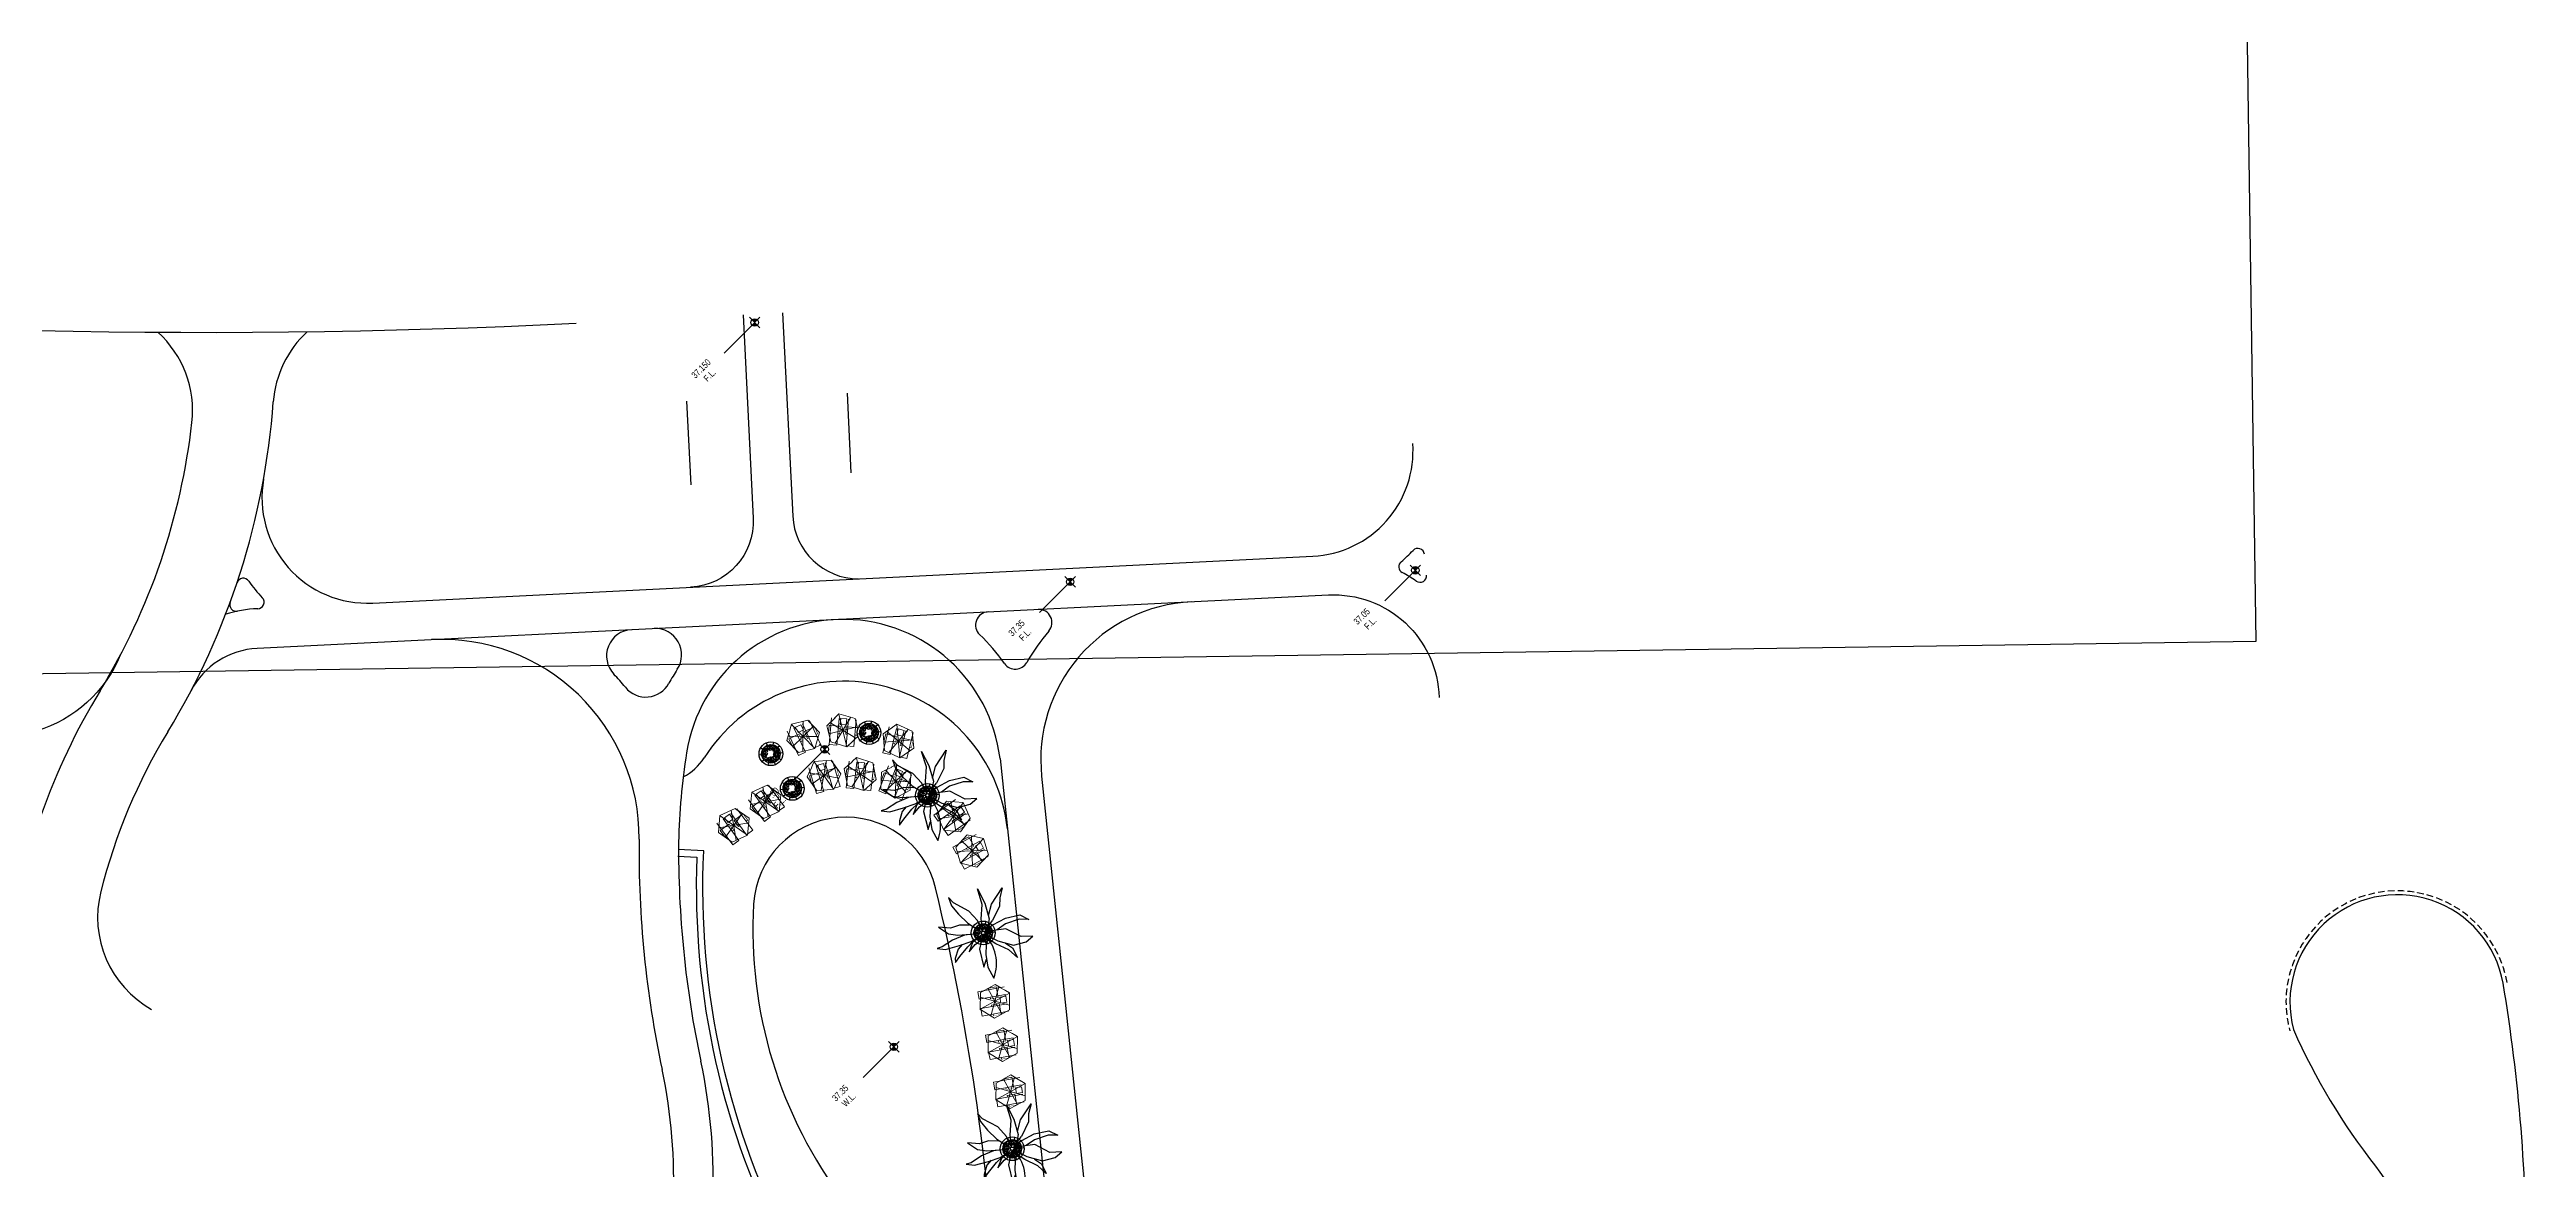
# Model space of a CAD drawing. Extents: x 309418 to 1212698, y 3438380 to 6877191.
# Drawn here: x 606510.5 to 606698.3, y 3438945.6 to 3439030.6 of the extents above; entities that cross this region are included whole.
import ezdxf
from ezdxf.enums import TextEntityAlignment as Align

# ---------------------------------------------------------------- set-up
doc = ezdxf.new("R2010")
doc.units = 0
doc.header["$MEASUREMENT"] = 0
doc.set_wipeout_variables(frame=1)
doc.linetypes.add('DASHED', pattern=[0.75, 0.5, -0.25])
for name, color, linetype in [('CR-GL$0$CR-SW', 4, 'Continuous'), ('DRAFT LINES', 32, 'Continuous'), ('DRAFT-LINES', 10, 'Continuous'), ('LA-FLOWERING-TREE', 221, 'Continuous'), ('LA-GNRL-NOTES-Text-03', 240, 'Continuous'), ('LA-HARD-PAVE-HATCH-MARBLE-TYPE (PV - MT-BG-01-AN - RA- ∅ - 01)', 227, 'Continuous'), ('LA-HARD-PAVE-HATCH-WOOD-TYPE( PV - WO-DW-01-∅ - ∅-∅ - 04)', 17, 'Continuous'), ('LA-HARD-PAVE-LINE-01', 30, 'Continuous'), ('LA-PLNT-PALMS', 251, 'Continuous'), ('LA-PLNT-TREE-TRUNK', 52, 'Continuous'), ('LA-RC WALL', 5, 'Continuous'), ('working', 7, 'Continuous')]:
    doc.layers.add(name, color=color, linetype=linetype)
doc.layers.add('HW-LA-SF-LOUNGE CHAIRS', color=215, linetype='Continuous', lineweight=0)
doc.layers.add('L-CON-SF-CABANA', color=215, linetype='Continuous', lineweight=0)
doc.layers.add('LA-GRAD-Spot Levels', color=7, linetype='Continuous', true_color=0xa50029)
doc.styles.add('TXT- (3)', font='gh-general font.shx', dxfattribs={"width": 0.7})
picture_1 = doc.add_image_def('image3.jpg', size_in_pixel=(7142, 4284))

# ---------------------------------------------------------------- blocks, each defined once
blk = doc.blocks.new('Lounge 1')
at = {"lineweight": 13, "extrusion": (0, 0, -1)}
blk.add_line((0.41, 1.44), (0.41, 0.86), dxfattribs=at)
blk.add_wipeout([(0.29, 0.86), (0.29, 0), (-0.29, 0), (-0.29, 0.86), (-0.41, 0.86), (-0.41, 1.44), (-0.29, 1.44), (-0.29, 2.03), (0.29, 2.03), (0.29, 1.44), (0.41, 1.44), (0.41, 0.86)])
at = {"extrusion": (0, 0, -1)}
for p, q in [((-0.29, 2.03), (-0.29, 0)), ((0.29, 2.03), (0.29, 0)), ((0.29, 0), (-0.29, 0))]:
    blk.add_line(p, q, dxfattribs=at)
at = {"lineweight": 13, "extrusion": (0, 0, -1)}
for p, q in [((-0.29, 1.44), (-0.41, 1.44)), ((-0.41, 1.44), (-0.41, 0.86)), ((-0.29, 0.86), (-0.41, 0.86)), ((0.41, 1.44), (0.29, 1.44)), ((0.41, 0.86), (0.29, 0.86))]:
    blk.add_line(p, q, dxfattribs=at)
blk.add_lwpolyline([(0.29, 1.44), (-0.29, 1.44)])
blk = doc.blocks.new('umbrella')
blk.add_lwpolyline([(-0.33, 1.24), (-1.23, 0.33), (-0.9, -0.9), (0.34, -1.23), (1.24, -0.33), (0.91, 0.91)], close=True)
for points in [[(1.07, 0.29), (-1.06, -0.28)], [(0.33, -1.23), (-0.33, 1.23)]]:
    blk.add_lwpolyline(points)
at = {"layer": 'L-CON-SF-CABANA', "extrusion": (0, 0, -1)}
for p, q in [((-0.99, 0.57), (1, -0.57)), ((0.57, 1), (-0.57, -0.99))]:
    blk.add_line(p, q, dxfattribs=at)
blk = doc.blocks.new('LA-SIDE TABLE-0')
at = {"layer": 'HW-LA-SF-LOUNGE CHAIRS'}
blk.add_lwpolyline([(-0.16, 0.16), (0.16, -0.16), (-0.15, -0.48), (-0.48, -0.17)], close=True, dxfattribs=at)
blk = doc.blocks.new('*U478')
at = {"layer": 'HW-LA-SF-LOUNGE CHAIRS', "rotation": 208.5987054857067}
blk.add_blockref('Lounge 1', (-1.13, 0.7), dxfattribs=at)
blk.add_blockref('Lounge 1', (0.02, 1.32), dxfattribs=at)
at = {"rotation": 252.808977324845}
blk.add_blockref('LA-SIDE TABLE-0', (0.42, -0.77), dxfattribs=at)
at = {"layer": 'HW-LA-SF-LOUNGE CHAIRS', "rotation": 212.1076987635259}
blk.add_blockref('umbrella', (0, 0), dxfattribs=at)
blk = doc.blocks.new('*U479')
at = {"layer": 'HW-LA-SF-LOUNGE CHAIRS', "rotation": 201.2385735279892}
blk.add_blockref('Lounge 1', (-1.03, 0.84), dxfattribs=at)
blk.add_blockref('Lounge 1', (0.19, 1.31), dxfattribs=at)
at = {"rotation": 245.4488453671274}
blk.add_blockref('LA-SIDE TABLE-0', (0.31, -0.82), dxfattribs=at)
at = {"layer": 'HW-LA-SF-LOUNGE CHAIRS', "rotation": 204.7475668058084}
blk.add_blockref('umbrella', (0, 0), dxfattribs=at)
blk = doc.blocks.new('*U385')
at = {"layer": 'HW-LA-SF-LOUNGE CHAIRS', "rotation": 299.0161687903996}
blk.add_blockref('Lounge 1', (-0.69, -1.13), dxfattribs=at)
blk.add_blockref('Lounge 1', (-1.32, 0.01), dxfattribs=at)
at = {"rotation": 343.2264406295378}
blk.add_blockref('LA-SIDE TABLE-0', (0.77, 0.42), dxfattribs=at)
at = {"layer": 'HW-LA-SF-LOUNGE CHAIRS', "rotation": 302.5251620682188}
blk.add_blockref('umbrella', (0, 0), dxfattribs=at)
blk = doc.blocks.new('*U27')
for points in [[(0, -0.00113, -0.414214), (-0.00113, 0), (0, 0)], [(0, 0.00113, -0.414214), (0.00113, 0), (0, 0)]]:
    blk.add_hatch(color=256).paths.add_polyline_path(points)
for p, q in [((-0.01314, 0), (-0.00113, 0)), ((-0.00225, 0), (0.00225, 0)), ((0, 0.00225), (0, -0.00225))]:
    blk.add_line(p, q)
blk.add_circle((0, 0), 0.00113)
at = {"layer": 'LA-GNRL-NOTES-Text-03', "style": 'TXT- (3)', "width": 0.7}
blk.add_attdef('LEVEL', text='', height=0.002, dxfattribs=at).set_placement((-0.00713, -0.00038), align=Align.BOTTOM_CENTER)
blk.add_attdef('TYPE', text='', height=0.002, dxfattribs=at).set_placement((-0.00713, -0.00042), align=Align.TOP_CENTER)
blk = doc.blocks.new('*U435')
at = {"layer": 'HW-LA-SF-LOUNGE CHAIRS', "rotation": 279.3756006457344}
blk.add_blockref('Lounge 1', (-1.03, -0.83), dxfattribs=at)
blk.add_blockref('Lounge 1', (-1.25, 0.45), dxfattribs=at)
at = {"rotation": 323.5858724848727}
blk.add_blockref('LA-SIDE TABLE-0', (0.86, 0.14), dxfattribs=at)
at = {"layer": 'HW-LA-SF-LOUNGE CHAIRS', "rotation": 282.8845939235536}
blk.add_blockref('umbrella', (-0.01, 0), dxfattribs=at)
blk = doc.blocks.new('*U436')
at = {"layer": 'HW-LA-SF-LOUNGE CHAIRS', "rotation": 256.2666272962786}
blk.add_blockref('Lounge 1', (-1.28, -0.36), dxfattribs=at)
blk.add_blockref('Lounge 1', (-0.97, 0.9), dxfattribs=at)
at = {"rotation": 300.4768991354168}
blk.add_blockref('LA-SIDE TABLE-0', (0.85, -0.21), dxfattribs=at)
at = {"layer": 'HW-LA-SF-LOUNGE CHAIRS', "rotation": 259.7756205740977}
blk.add_blockref('umbrella', (-0.01, 0), dxfattribs=at)
blk = doc.blocks.new('*U437')
at = {"layer": 'HW-LA-SF-LOUNGE CHAIRS', "rotation": 242.0019509597856}
blk.add_blockref('Lounge 1', (-1.33, -0.03), dxfattribs=at)
blk.add_blockref('Lounge 1', (-0.72, 1.11), dxfattribs=at)
at = {"rotation": 286.2122227989239}
blk.add_blockref('LA-SIDE TABLE-0', (0.77, -0.41), dxfattribs=at)
at = {"layer": 'HW-LA-SF-LOUNGE CHAIRS', "rotation": 245.5109442376048}
blk.add_blockref('umbrella', (-0.01, 0), dxfattribs=at)
blk = doc.blocks.new('*U438')
at = {"layer": 'HW-LA-SF-LOUNGE CHAIRS', "rotation": 249.3117953647628}
blk.add_blockref('Lounge 1', (-1.31, -0.2), dxfattribs=at)
blk.add_blockref('Lounge 1', (-0.85, 1.01), dxfattribs=at)
at = {"rotation": 293.5220672039011}
blk.add_blockref('LA-SIDE TABLE-0', (0.82, -0.31), dxfattribs=at)
at = {"layer": 'HW-LA-SF-LOUNGE CHAIRS', "rotation": 252.820788642582}
blk.add_blockref('umbrella', (-0.01, 0), dxfattribs=at)
blk = doc.blocks.new('*U439')
at = {"layer": 'HW-LA-SF-LOUNGE CHAIRS', "rotation": 258.143473217503}
blk.add_blockref('Lounge 1', (-1.26, -0.4), dxfattribs=at)
blk.add_blockref('Lounge 1', (-1, 0.87), dxfattribs=at)
at = {"rotation": 302.3537450566412}
blk.add_blockref('LA-SIDE TABLE-0', (0.86, -0.18), dxfattribs=at)
at = {"layer": 'HW-LA-SF-LOUNGE CHAIRS', "rotation": 261.6524664953221}
blk.add_blockref('umbrella', (-0.01, 0), dxfattribs=at)
blk = doc.blocks.new('*U410')
at = {"layer": 'HW-LA-SF-LOUNGE CHAIRS', "rotation": 288.2783840845894}
blk.add_blockref('Lounge 1', (-0.89, -0.98), dxfattribs=at)
blk.add_blockref('Lounge 1', (-1.3, 0.25), dxfattribs=at)
at = {"rotation": 332.4886559237276}
blk.add_blockref('LA-SIDE TABLE-0', (0.83, 0.27), dxfattribs=at)
at = {"layer": 'HW-LA-SF-LOUNGE CHAIRS', "rotation": 291.7873773624085}
blk.add_blockref('umbrella', (-0.01, 0), dxfattribs=at)
blk = doc.blocks.new('GH-B-LA-HD-FURN-Tree-Pit-140-C2')
blk.add_wipeout([(-0.29, 0.64), (-0.33, 0.62), (-0.37, 0.59), (-0.46, 0.52), (-0.51, 0.48), (-0.55, 0.44), (-0.57, 0.41), (-0.59, 0.37), (-0.61, 0.34), (-0.64, 0.28), (-0.66, 0.22), (-0.68, 0.15), (-0.69, 0.11), (-0.7, 0.05), (-0.7, 0.01), (-0.7, -0.02), (-0.7, -0.07), (-0.68, -0.15), (-0.66, -0.24), (-0.63, -0.3), (-0.61, -0.35), (-0.58, -0.4), (-0.52, -0.47), (-0.43, -0.55), (-0.38, -0.59), (-0.31, -0.63), (-0.19, -0.67), (-0.14, -0.69), (-0.03, -0.7), (0.03, -0.7), (0.16, -0.68), (0.23, -0.66), (0.29, -0.64), (0.41, -0.57), (0.47, -0.52), (0.52, -0.47), (0.57, -0.41), (0.61, -0.35), (0.66, -0.23), (0.68, -0.17), (0.7, -0.08), (0.7, 0.03), (0.67, 0.19), (0.65, 0.26), (0.62, 0.33), (0.58, 0.4), (0.53, 0.46), (0.47, 0.52), (0.41, 0.56), (0.34, 0.61), (0.28, 0.64), (0.23, 0.66), (0.18, 0.68), (0.14, 0.69), (0.1, 0.69), (0.05, 0.7), (0, 0.7), (-0.03, 0.7), (-0.07, 0.7), (-0.1, 0.69), (-0.12, 0.69), (-0.19, 0.67)])
at = {"linetype": 'Continuous', "ltscale": 7}
blk.add_circle((0, 0), 0.7, dxfattribs=at)
for centre, radius in [((0, 0), 0.7), ((-0.59, 0.01, 0), 0.0312), ((-0.53, 0.22, 0), 0.0751), ((-0.54, 0.34, 0), 0.0312), ((-0.48, 0.39, 0), 0.0312), ((-0.44, 0.12, 0), 0.0312), ((-0.39, 0.28, 0), 0.0744), ((-0.43, -0.01, 0), 0.0312), ((-0.38, 0.43, 0), 0.0489), ((-0.34, 0.54, 0), 0.0489), ((-0.32, 0.36, 0), 0.0312), ((-0.32, 0.19, 0), 0.0312), ((-0.22, 0.25, 0), 0.0751), ((-0.2, 0.44, 0), 0.0864), ((-0.24, 0.57, 0), 0.0312), ((-0.11, 0.62, 0), 0.0312), ((-0.07, 0.53, 0), 0.0489), ((-0.05, 0.39, 0), 0.0751), ((0.02, 0.56, 0), 0.0312), ((0.09, 0.49, 0), 0.0489), ((0.07, 0.4, 0), 0.0312), ((0.16, 0.33, 0), 0.0312), ((0.23, 0.42, 0), 0.0751), ((0.22, 0.24, 0), 0.0744), ((0.25, 0.56, 0), 0.0312), ((0.34, -0.05, 0), 0.0744), ((0.33, 0.52, 0), 0.0489), ((0.31, 0.19, 0), 0.0312), ((0.34, 0.1, 0), 0.0489), ((0.39, 0.28, 0), 0.0744), ((0.4, 0.43, 0), 0.0489), ((0.5, 0.1, 0), 0.0751), ((0.5, -0.07, 0), 0.0751), ((0.48, 0.35, 0), 0.0312), ((0.55, 0.25, 0), 0.0751), ((0.6, 0.14, 0), 0.0312), ((-0.66, -0.03, 0), 0.0312), ((-0.6, -0.14, 0), 0.0744), ((-0.52, -0.05, 0), 0.0312), ((-0.51, -0.18, 0), 0.0312), ((-0.51, -0.41, 0), 0.0312), ((-0.43, -0.17, 0), 0.0312), ((-0.41, -0.37, 0), 0.0489), ((-0.39, -0.27, 0), 0.0489), ((-0.33, -0.12, 0), 0.0744), ((-0.34, -0.44, 0), 0.0312), ((-0.29, -0.24, 0), 0.0489), ((-0.23, -0.36, 0), 0.0864), ((-0.25, -0.55, 0), 0.0751), ((-0.21, -0.16, 0), 0.0312), ((-0.17, -0.63, 0), 0.0312), ((-0.14, -0.5, 0), 0.0312), ((-0.11, -0.28, 0), 0.0489), ((-0.09, -0.56, 0), 0.0489), ((0.04, -0.57, 0), 0.0751), ((0.03, -0.32, 0), 0.0489), ((0.01, -0.47, 0), 0.0312), ((0.01, -0.67, 0), 0.0312), ((0.05, -0.4, 0), 0.0312), ((0.11, -0.24, 0), 0.0489), ((0.2, -0.38, 0), 0.0751), ((0.2, -0.56, 0), 0.0744), ((0.18, -0.17, 0), 0.0312), ((0.21, -0.25, 0), 0.0489), ((0.25, -0.16, 0), 0.0312), ((0.27, -0.48, 0), 0.0312), ((0.35, -0.26, 0), 0.0489), ((0.37, -0.37, 0), 0.0489), ((0.38, -0.15, 0), 0.0312), ((0.46, -0.26, 0), 0.0312), ((0.45, -0.45, 0), 0.0312), ((0.52, -0.18, 0), 0.0312)]:
    blk.add_circle(centre, radius)
for centre, radius, start, end in [((-0.74, 0.07, 0), 0.0751, 300.57, 48.1319), ((-0.67, 0.15, 0), 0.0312, 228.2509, 106.0031), ((-0.7, 0.26, 0), 0.0489, 338.9516, 340.5973), ((-0.62, 0.29, 0), 0.0312, 212.387, 96.9329), ((-0.53, 0.49, 0), 0.0744, 249.8969, 24.4462), ((-0.14, 0.71, 0), 0.0489, 225.1336, 337.319), ((0.05, 0.68, 0), 0.0744, 161.2962, 9.7321), ((0.23, 0.64, 0), 0.0312, 117.3619, 23.3792), ((0.49, 0.53, 0), 0.0312, 191.312, 263.5273), ((0.57, 0.44, 0), 0.0864, 143.8673, 290.7577), ((0.68, 0.07, 0), 0.0751, 82.3722, 288.9673), ((-0.68, -0.26, 0), 0.0489, 330.5544, 70.9052), ((-0.56, -0.31, 0), 0.0744, 243.0468, 174.7374), ((-0.57, -0.46, 0), 0.0312, 13.6332, 63.9215), ((-0.41, -0.52, 0), 0.0744, 297.5976, 166.1329), ((-0.35, -0.61, 0), 0.0312, 335.7961, 145.3358), ((-0.13, -0.73, 0), 0.0751, 29.1719, 131.3472), ((0.15, -0.71, 0), 0.0751, 33.568, 169.5874), ((0.36, -0.52, 0), 0.0744, 340.2974, 269.335), ((0.53, -0.55, 0), 0.0751, 97.2335, 170.6742), ((0.55, -0.36, 0), 0.0864, 29.6959, 262.8687), ((0.66, -0.08, 0), 0.0489, 40.7628, 304.861), ((0.67, -0.26, 0), 0.0489, 95.6985, 221.7485), ((0.66, -0.17, 0), 0.0312, 47.4763, 284.0739), ((0.73, -0.03, 0), 0.0312, 164.2255, 190.993)]:
    blk.add_arc(centre, radius, start, end)
blk = doc.blocks.new('P200')
blk.add_lwpolyline([(0, -0.1), (0, 0.1)])
blk = doc.blocks.new('COARSE GRAVEL')
blk.add_wipeout([(0.68, 0.59), (0.69, 0.57), (0.69, 0.57), (0.73, 0.53), (0.76, 0.48), (0.79, 0.42), (0.81, 0.39), (0.83, 0.35), (0.85, 0.3), (0.87, 0.24), (0.88, 0.17), (0.89, 0.11), (0.9, 0.04), (0.9, -0.02), (0.9, -0.07), (0.89, -0.12), (0.88, -0.19), (0.87, -0.24), (0.85, -0.3), (0.82, -0.37), (0.79, -0.43), (0.76, -0.49), (0.72, -0.54), (0.68, -0.59), (0.64, -0.63), (0.61, -0.67), (0.58, -0.69), (0.53, -0.73), (0.48, -0.76), (0.44, -0.78), (0.4, -0.8), (0.37, -0.82), (0.31, -0.85), (0.25, -0.86), (0.15, -0.89), (0.09, -0.9), (0.02, -0.9), (-0.06, -0.9), (-0.18, -0.88), (-0.24, -0.87), (-0.29, -0.85), (-0.36, -0.83), (-0.43, -0.79), (-0.46, -0.77), (-0.53, -0.73), (-0.57, -0.7), (-0.62, -0.66), (-0.68, -0.59), (-0.71, -0.55), (-0.75, -0.5), (-0.79, -0.43), (-0.83, -0.34), (-0.87, -0.25), (-0.89, -0.14), (-0.9, -0.04), (-0.9, 0.08), (-0.88, 0.19), (-0.86, 0.28), (-0.84, 0.33), (-0.81, 0.39), (-0.78, 0.45), (-0.74, 0.51), (-0.7, 0.56), (-0.65, 0.62), (-0.59, 0.68), (-0.49, 0.75), (-0.4, 0.81), (-0.33, 0.84), (-0.19, 0.88), (-0.11, 0.89), (0.01, 0.9), (0.09, 0.9), (0.2, 0.88), (0.25, 0.86), (0.35, 0.83), (0.41, 0.8), (0.42, 0.79), (0.47, 0.77), (0.49, 0.76), (0.52, 0.73), (0.56, 0.71), (0.62, 0.66), (0.65, 0.62)])
at = {"rotation": 45.00000000604048}
blk.add_blockref('GH-B-LA-HD-FURN-Tree-Pit-140-C2', (0, 0), dxfattribs=at)
at = {"layer": 'LA-HARD-PAVE-HATCH-WOOD-TYPE( PV - WO-DW-01-∅ - ∅-∅ - 04)'}
blk.add_circle((0, 0), 0.9, dxfattribs=at)
at = {"layer": 'LA-HARD-PAVE-LINE-01'}
blk.add_circle((0, 0), 0.7, dxfattribs=at)
at = {"layer": 'LA-HARD-PAVE-HATCH-WOOD-TYPE( PV - WO-DW-01-∅ - ∅-∅ - 04)'}
for p, rotation in [((-0.8, 0.01), 269.0493109383438), ((-0.64, 0.48), 233.239448750675), ((-0.24, 0.76), 197.4295865630063), ((0.25, 0.76), 161.6197243753375), ((0.65, 0.47), 125.8098621876688), ((-0.66, -0.46), 304.8591731260126), ((-0.26, -0.75), 340.6690353136814), ((0.23, -0.77), 16.47889750135008), ((0.63, -0.49), 52.28875968901892), ((0.8, -0.03), 88.09862187668766)]:
    blk.add_blockref('P200', p, dxfattribs=dict(at, rotation=rotation))
blk = doc.blocks.new('GH-B-LA-PL-PALM')
for p, q in [((-2.81, 1.3), (-2.97, 2.05)), ((-2.97, 2.05), (-2.51, 1.47)), ((-1.52, 2.96), (-2.17, 3.08)), ((-2.17, 3.08), (-1.58, 2.41)), ((-1.58, 2.41), (-1.32, 1.14)), ((-0.72, 2.37), (-1.52, 2.96)), ((-0.23, 1.23), (-0.72, 2.37)), ((-1.93, 0.6), (-2.81, 1.3)), ((-2.51, 1.47), (-1.59, 0.88)), ((-0.95, 0.18), (-1.93, 0.6)), ((-1.59, 0.88), (-0.85, 0.68)), ((-1.32, 1.14), (-0.65, 0.5)), ((-0.95, 0.18), (-0.12, 0.02)), ((-0.65, 0.5), (-0.1, 0.08)), ((-0.02, 0.12), (-0.23, 1.23)), ((-0.58, -0.03), (-1.17, -0.04)), ((0.21, -1.18), (0.66, -1.76)), ((0.66, -1.76), (1.27, -2.16)), ((1.27, -2.16), (1.78, -2.91))]:
    blk.add_line(p, q)
for points in [[(-0.45, 1.81), (-0.5, 2.44), (-0.17, 3.19), (-0.21, 2.32), (0.03, 1.27), (0.11, 0.61)], [(0.07, 0.1), (0.54, 0.73), (1.15, 1.18), (1.81, 1.9), (2.16, 2.78)], [(-0.09, -0.09), (-0.72, -0.77), (-1.64, -1.41), (-2.33, -2.43), (-1.83, -1.32), (-1.13, -0.32), (-0.48, 0.02), (-0.12, 0.01)], [(0.11, 0.05), (1.13, 0.55), (1.98, 1.67), (1.39, 1.44)], [(0.48, -0.06), (1.07, -0.17), (1.8, 0.07), (1.06, 0.08), (0.46, 0.22)], [(-1.27, -0.52), (-2.1, -0.89), (-3.56, -1.03), (-2.85, -0.69), (-2.36, -0.31), (-1.17, -0.04)], [(-0.06, -0.11), (-0.46, -0.92), (-0.6, -1.89), (-0.36, -3.18), (-0.44, -3.73), (-0.09, -3.17), (0.08, -2.35), (0.16, -1.36), (0.01, -0.12)], [(0.09, -0.09), (1.02, -1), (1.88, -1.46), (2.77, -1.75), (3.11, -1.98), (2.76, -1.44), (1.87, -0.8), (1.08, -0.3), (0.55, -0.09), (0.12, -0.02)], [(1.78, -2.91), (1.7, -2.02), (1.33, -1.39), (0.68, -0.7)], [(1.68, -0.7), (2.16, -0.71), (2.84, -0.43), (3.08, -0.23), (2.52, -0.26), (1.55, -0.26), (0.97, -0.19)]]:
    blk.add_lwpolyline(points)
blk.add_arc((3.17, -0.24), 3.18, 108.5551, 173.4273)
at = {"layer": 'LA-PLNT-TREE-TRUNK'}
blk.add_circle((0, 0), 0.131, dxfattribs=at)
blk = doc.blocks.new('*U407')
at = {"layer": 'HW-LA-SF-LOUNGE CHAIRS', "rotation": 183.3588137610125}
blk.add_blockref('Lounge 1', (-0.72, 1.12), dxfattribs=at)
blk.add_blockref('Lounge 1', (0.58, 1.19), dxfattribs=at)
at = {"rotation": 227.5690856001507}
blk.add_blockref('LA-SIDE TABLE-0', (0.05, -0.87), dxfattribs=at)
at = {"layer": 'HW-LA-SF-LOUNGE CHAIRS', "rotation": 186.8678070388317}
blk.add_blockref('umbrella', (0, 0.01), dxfattribs=at)
blk = doc.blocks.new('*U408')
at = {"layer": 'HW-LA-SF-LOUNGE CHAIRS', "rotation": 183.3588137610125}
blk.add_blockref('Lounge 1', (-0.72, 1.12), dxfattribs=at)
blk.add_blockref('Lounge 1', (0.58, 1.19), dxfattribs=at)
at = {"rotation": 227.5690856001507}
blk.add_blockref('LA-SIDE TABLE-0', (0.05, -0.87), dxfattribs=at)
at = {"layer": 'HW-LA-SF-LOUNGE CHAIRS', "rotation": 186.8678070388317}
blk.add_blockref('umbrella', (0, 0.01), dxfattribs=at)
blk = doc.blocks.new('*U409')
at = {"layer": 'HW-LA-SF-LOUNGE CHAIRS', "rotation": 183.3588137610125}
blk.add_blockref('Lounge 1', (-0.72, 1.12), dxfattribs=at)
blk.add_blockref('Lounge 1', (0.58, 1.19), dxfattribs=at)
at = {"rotation": 227.5690856001507}
blk.add_blockref('LA-SIDE TABLE-0', (0.05, -0.87), dxfattribs=at)
at = {"layer": 'HW-LA-SF-LOUNGE CHAIRS', "rotation": 186.8678070388317}
blk.add_blockref('umbrella', (0, 0.01), dxfattribs=at)

msp = doc.modelspace()

# ---------------------------------------------------------------- linework, layer by layer
at = {"layer": 'CR-GL$0$CR-SW', "ltscale": 8}
msp.add_arc((606522.42723, 3439571.15128), 562, 255.0888087, 272.8528726, dxfattribs=at)
at = {"layer": 'DRAFT LINES'}
for p, q in [((606584.38332, 3438988.07251), (606584.38259, 3438988.07948)), ((606582.54369, 3438976.81554), (606587.05843, 3438933.62536)), ((606585.6999, 3438975.47747), (606589.89749, 3438935.32137))]:
    msp.add_line(p, q, dxfattribs=at)
at = {"layer": 'DRAFT LINES', "elevation": 0}
for points in [[(606566.05842, 3439010.62817), (606566.82687, 3438995.20755)], [(606534.97698, 3438988.61418), (606606.25834, 3438992.16633)]]:
    msp.add_lwpolyline(points, dxfattribs=at)
msp.add_lwpolyline([(606563.06214, 3439010.47886), (606563.83059, 3438995.05824, -0.414213562), (606559.08564, 3438989.81558)], format="xyb", dxfattribs=at)
at = {"layer": 'DRAFT LINES'}
msp.add_lwpolyline([(606515.83491, 3438984.64851, -0.472115064), (606501.05836, 3438980.16225), (606493.47832, 3438985.20925)], format="xyb", dxfattribs=at)
at = {"layer": 'DRAFT LINES', "color": 2, "linetype": 'DASHED'}
msp.add_lwpolyline([(606696.81264, 3438959.81944, 1.042936358), (606680.33481, 3438956.15176, 1.510089672)], format="xyb", dxfattribs=at)
at = {"layer": 'DRAFT LINES'}
for centre, radius, start, end in [((606513.32503, 3439003.22422), 8, 353.5551429, 47.9397669), ((606535.42213, 3439003.29995), 8, 132.4529746, 175.8436321), ((606471.59045, 3439007.93859), 56, 328.6954471, 355.8436321), ((606471.59045, 3439007.93859), 50, 328.6954471, 353.5551429), ((606605.86026, 3439000.15642, 0), 8, 272.8522107, 4.0800262), ((606534.57881, 3438996.60427), 8, 169.7991807, 272.852845), ((606571.82067, 3438995.45641, 0), 5, 182.852845, 270), ((606613.27924, 3438991.36957), 0.5, 130.1753214, 241.7597955), ((606605.86026, 3439000.15642, 0), 11, 310.1753215, 316.6732653), ((606614.22597, 3438992.2656, 0), 0.5, 5.9675585, 136.6732653), ((606525.16618, 3438989.99727), 0.5, 35.0661509, 161.4854437), ((606534.57881, 3438996.60427), 11, 215.0661508, 223.5726812), ((606607.8378, 3438981.23839), 11, 55.2618517, 61.7597955), ((606614.39081, 3438990.68869), 0.5, 235.2618517, 5.9675585), ((606526.51793, 3438979.18148), 9, 91.6339523, 107.3563099), ((606524.63902, 3438988.49382), 0.5, 159.86976, 281.4071875), ((606526.24705, 3438988.67761), 0.5, 271.6339523, 43.5726812), ((606585.48285, 3438987.13307), 1, 319.4203084, 92.852845), ((606597.63488, 3438976.72499), 12, 92.852845, 185.9678694), ((606554.70913, 3438984.59829), 2, 93.2428283, 223.3950594), ((606556.40153, 3438984.68263), 2, 326.8210839, 92.4522008), ((606581.68704, 3438986.94391), 1, 92.8516547, 226.2852419), ((606570.62995, 3438975.37929), 15, 35.1860661, 46.2852419), ((606597.63488, 3438976.72499), 15, 139.4203084, 150.5195038), ((606526.51793, 3438979.18148), 6, 92.852845, 152.3658327), ((606540.17631, 3438970.85795), 15, 359.409078, 92.852845), ((606540.17631, 3438970.85795), 18, 39.1484004, 43.3944468), ((606555.68657, 3438983.48457), 2, 219.1484004, 331.5245989), ((606570.62995, 3438975.37929), 15, 146.8210839, 151.5245989), ((606583.70651, 3438984.59903), 1, 215.1860661, 330.5195038), ((606557.03221, 3438955.97989), 50, 148.6954471, 172.6314578), ((606557.03221, 3438955.97989), 44, 148.6954471, 165.8668429), ((606608.16131, 3438969.42975), 50, 170.9923286, 178.796535), ((606556.72604, 3438979.00625), 4, 296.69415, 327.6740932), ((606635.17125, 3438969.87818), 80, 179.409078, 192.0175588), ((606522.12189, 3438964.77024), 8, 165.8668429, 240.784575), ((606517.80119, 3438944.89281), 40, 342.5491469, 12.0175588), ((606517.80119, 3438944.89281), 43, 342.5491469, 12.0175588)]:
    msp.add_arc(centre, radius, start, end, dxfattribs=at)
at = {"layer": 'DRAFT-LINES'}
msp.add_lwpolyline([(606696.51701, 3438959.76837, 1.041330261), (606680.61866, 3438956.25172, 0.061040455), (606686.83175, 3438945.88057, -0.143611902), (606689.99706, 3438937.87196), (606698.28135, 3438937.71262, 0.042630438)], format="xyb", close=True, dxfattribs=at)
at = {"layer": 'working', "elevation": 0}
msp.add_lwpolyline([(606558.78254, 3439003.938), (606559.09859, 3438997.59587)], dxfattribs=at)
at = {"layer": 'working'}
msp.add_lwpolyline([(606571.26821, 3438998.50269), (606570.96709, 3439004.54519)], dxfattribs=at)

# ---------------------------------------------------------------- block references
at = {"layer": 'HW-LA-SF-LOUNGE CHAIRS'}
for name, p, rotation in [('*U435', (606569.19049, 3438975.54225), 97.11939460951163), ('Lounge 1', (606565.9617, 3438972.98279), 36.13556339991125), ('*U478', (606579.00952, 3438972.4333), 97.11939460951163)]:
    msp.add_blockref(name, p, dxfattribs=dict(at, rotation=rotation))
at = {"layer": 'LA-GRAD-Spot Levels'}
ref = msp.add_blockref('*U27', (606563.94355, 3439009.90389), dxfattribs=dict(at, xscale=250.0000000000001, yscale=250.0000000000001, zscale=250.0000000000001, rotation=45))
ref.add_attrib('LEVEL', '37.150', dxfattribs={"layer": 'LA-GNRL-NOTES-Text-03', "height": 0.5, "rotation": 45, "style": 'TXT- (3)', "width": 0.7}).set_placement((606560.15981, 3439006.12015), align=Align.BOTTOM_CENTER)
ref.add_attrib('TYPE', 'F.L.', dxfattribs={"layer": 'LA-GNRL-NOTES-Text-03', "height": 0.5, "rotation": 45, "style": 'TXT- (3)', "width": 0.7}).set_placement((606560.34848, 3439006.0655), align=Align.TOP_CENTER)
ref = msp.add_blockref('*U27', (606614.03408, 3438991.09923), dxfattribs=dict(at, xscale=250.0000000000001, yscale=250.0000000000001, zscale=250.0000000000001, rotation=45))
ref.add_attrib('LEVEL', '37.05', dxfattribs={"layer": 'LA-GNRL-NOTES-Text-03', "height": 0.5, "rotation": 45, "style": 'TXT- (3)', "width": 0.7}).set_placement((606610.25034, 3438987.31549), align=Align.BOTTOM_CENTER)
ref.add_attrib('TYPE', 'F.L.', dxfattribs={"layer": 'LA-GNRL-NOTES-Text-03', "height": 0.5, "rotation": 45, "style": 'TXT- (3)', "width": 0.7}).set_placement((606610.43902, 3438987.26084), align=Align.TOP_CENTER)
ref = msp.add_blockref('*U27', (606587.86246, 3438990.22613), dxfattribs=dict(at, xscale=250.0000000000001, yscale=250.0000000000001, zscale=250.0000000000001, rotation=45))
ref.add_attrib('LEVEL', '37.35', dxfattribs={"layer": 'LA-GNRL-NOTES-Text-03', "height": 0.5, "rotation": 45, "style": 'TXT- (3)', "width": 0.7}).set_placement((606584.07872, 3438986.44239), align=Align.BOTTOM_CENTER)
ref.add_attrib('TYPE', 'F.L.', dxfattribs={"layer": 'LA-GNRL-NOTES-Text-03', "height": 0.5, "rotation": 45, "style": 'TXT- (3)', "width": 0.7}).set_placement((606584.26739, 3438986.38774), align=Align.TOP_CENTER)
ref = msp.add_blockref('*U27', (606574.49723, 3438954.94328), dxfattribs=dict(at, xscale=250.0000000000001, yscale=250.0000000000001, zscale=250.0000000000001, rotation=45))
ref.add_attrib('LEVEL', '37.35', dxfattribs={"layer": 'LA-GNRL-NOTES-Text-03', "height": 0.5, "rotation": 45, "style": 'TXT- (3)', "width": 0.7}).set_placement((606570.71349, 3438951.15954), align=Align.BOTTOM_CENTER)
ref.add_attrib('TYPE', 'W.L.', dxfattribs={"layer": 'LA-GNRL-NOTES-Text-03', "height": 0.5, "rotation": 45, "style": 'TXT- (3)', "width": 0.7}).set_placement((606570.90217, 3438951.10489), align=Align.TOP_CENTER)

# ---------------------------------------------------------------- pictures from other files: only their frames are drawn
at = {"layer": 'LA-FLOWERING-TREE'}
image = msp.add_image(picture_1, insert=(606209.84417, 3438978.84791, 24.98381), size_in_units=(467.97699, 280.70756), rotation=0.8380648, dxfattribs=dict(at, fade=91))
image.dxf.flags = 7

# ---------------------------------------------------------------- next in the draw order: block references
at = {"layer": 'HW-LA-SF-LOUNGE CHAIRS'}
for name, p, rotation in [('*U436', (606571.93488, 3438975.6432), 97.11939460951163), ('Lounge 1', (606564.91179, 3438972.21619), 36.13556339991125), ('*U479', (606580.42167, 3438969.81225), 97.11939460951163)]:
    msp.add_blockref(name, p, dxfattribs=dict(at, rotation=rotation))

# ---------------------------------------------------------------- next in the draw order: block references
at = {"rotation": 80.34583523904948}
msp.add_blockref('LA-SIDE TABLE-0', (606564.23966, 3438974.23897), dxfattribs=at)
at = {"layer": 'HW-LA-SF-LOUNGE CHAIRS'}
for name, p, rotation in [('*U437', (606574.6364, 3438975.10513, -152.4), 97.11939460951163), ('umbrella', (606564.7589, 3438973.52783), 39.64455667773036)]:
    msp.add_blockref(name, p, dxfattribs=dict(at, rotation=rotation))

# ---------------------------------------------------------------- next in the draw order: block references
at = {"layer": 'HW-LA-SF-LOUNGE CHAIRS', "rotation": 97.11939460951163}
for name, p in [('*U438', (606574.83887, 3438978.15673)), ('*U385', (606562.354, 3438971.74589))]:
    msp.add_blockref(name, p, dxfattribs=at)
at = {"layer": 'LA-HARD-PAVE-HATCH-MARBLE-TYPE (PV - MT-BG-01-AN - RA- ∅ - 01)', "rotation": 6.135701135505339}
for p in [(606566.79216, 3438974.54853), (606577.03209, 3438974.02452)]:
    msp.add_blockref('COARSE GRAVEL', p, dxfattribs=at)

# ---------------------------------------------------------------- next in the draw order: linework, layer by layer
at = {"layer": 'DRAFT LINES', "color": 4}
msp.add_lwpolyline([(606582.37225, 3438883.4517, -0.215212963), (606578.70233, 3438901.17614, 0.053518273), (606582.3563, 3438933.41591, 0.048974432), (606577.65623, 3438967.01145, 0.862723236), (606563.86321, 3438965.77029, 0.178492539), (606570.73766, 3438943.21835, -0.31181359), (606571.59975, 3438923.91313, 0.226385421), (606567.65881, 3438889.68346, -0.201037177), (606565.1197, 3438851.3538, 1.833029784), (606590.86378, 3438854.17188, -0.19508299), (606586.48305, 3438868.55396, 0.181397925)], format="xyb", close=True, dxfattribs=at)
at = {"layer": 'DRAFT LINES'}
msp.add_arc((606635.17125, 3438969.87818), 77, 179.4824182, 192.0175588, dxfattribs=at)
at = {"layer": 'LA-RC WALL'}
for points in [[(606558.12535, 3438969.41511), (606559.56208, 3438969.3397, 0.130841305), (606566.33065, 3438939.21741), (606565.17601, 3438938.40462)], [(606566.9779, 3438939.06158, -0.134822626), (606560.08306, 3438969.81304), (606558.15156, 3438969.91442)]]:
    msp.add_lwpolyline(points, format="xyb", dxfattribs=at)

# ---------------------------------------------------------------- next in the draw order: block references
at = {"layer": 'HW-LA-SF-LOUNGE CHAIRS', "rotation": 97.11939460951163}
msp.add_blockref('*U439', (606570.62497, 3438978.96437), dxfattribs=at)

# ---------------------------------------------------------------- next in the draw order: linework, layer by layer
at = {"layer": 'DRAFT LINES'}
msp.add_lwpolyline([(606526.21897, 3438985.18103), (606607.46169, 3438989.22958, -0.420046084), (606615.83485, 3438981.45556)], format="xyb", dxfattribs=at)

# ---------------------------------------------------------------- next in the draw order: block references
at = {"layer": 'HW-LA-SF-LOUNGE CHAIRS', "rotation": 97.11939460951163}
for name, p in [('*U410', (606567.61365, 3438978.50298)), ('*U407', (606582.15763, 3438958.40984))]:
    msp.add_blockref(name, p, dxfattribs=at)
at = {"layer": 'LA-HARD-PAVE-HATCH-MARBLE-TYPE (PV - MT-BG-01-AN - RA- ∅ - 01)', "rotation": 6.135701135505339}
for p in [(606581.26863, 3438963.58553), (606583.4647, 3438947.21013)]:
    msp.add_blockref('COARSE GRAVEL', p, dxfattribs=at)
at = {"layer": 'LA-PLNT-PALMS', "rotation": 231.1357011280185}
msp.add_blockref('GH-B-LA-PL-PALM', (606577.03209, 3438974.02452), dxfattribs=at)

# ---------------------------------------------------------------- next in the draw order: block references
at = {"layer": 'HW-LA-SF-LOUNGE CHAIRS', "rotation": 97.11939460951163}
msp.add_blockref('*U408', (606582.75405, 3438955.11815), dxfattribs=at)
at = {"layer": 'LA-HARD-PAVE-HATCH-MARBLE-TYPE (PV - MT-BG-01-AN - RA- ∅ - 01)', "rotation": 6.135701135505339}
for p in [(606572.61162, 3438978.78131), (606565.16996, 3438977.1811)]:
    msp.add_blockref('COARSE GRAVEL', p, dxfattribs=at)
at = {"layer": 'LA-PLNT-PALMS', "rotation": 231.1357011280185}
msp.add_blockref('GH-B-LA-PL-PALM', (606581.26863, 3438963.58553), dxfattribs=at)

# ---------------------------------------------------------------- next in the draw order: linework, layer by layer
at = {"layer": 'DRAFT LINES'}
for centre, radius, start, end in [((606570.62995, 3438975.37929), 12, 6.8740547, 170.9923286), ((606570.66887, 3438970.18313), 12.5, 5.9675578, 147.6740932)]:
    msp.add_arc(centre, radius, start, end, dxfattribs=at)

# ---------------------------------------------------------------- next in the draw order: block references
at = {"layer": 'HW-LA-SF-LOUNGE CHAIRS', "rotation": 97.11939460951163}
msp.add_blockref('*U409', (606583.34761, 3438951.53907), dxfattribs=at)
at = {"layer": 'LA-GRAD-Spot Levels'}
ref = msp.add_blockref('*U27', (606569.24713, 3438977.51634), dxfattribs=dict(at, xscale=250.0000000000001, yscale=250.0000000000001, zscale=250.0000000000001, rotation=45))
ref.add_attrib('LEVEL', '37.50', dxfattribs={"layer": 'LA-GNRL-NOTES-Text-03', "height": 0.5, "rotation": 45, "style": 'TXT- (3)', "width": 0.7}).set_placement((606565.46339, 3438973.7326), align=Align.BOTTOM_CENTER)
ref.add_attrib('TYPE', 'F.L.', dxfattribs={"layer": 'LA-GNRL-NOTES-Text-03', "height": 0.5, "rotation": 45, "style": 'TXT- (3)', "width": 0.7}).set_placement((606565.65207, 3438973.67795), align=Align.TOP_CENTER)

# ---------------------------------------------------------------- next in the draw order: block references
at = {"layer": 'LA-PLNT-PALMS', "rotation": 231.1357011280185}
msp.add_blockref('GH-B-LA-PL-PALM', (606583.4647, 3438947.21013), dxfattribs=at)

doc.saveas('drawing.dxf')
